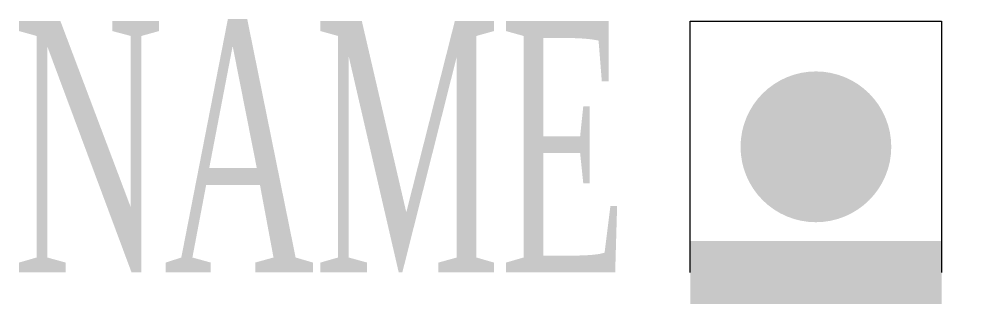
# Model space of a CAD drawing. Header units: millimetres. Extents: x -6.34 to 1.25, y -1.25 to 1.02.
import ezdxf
from ezdxf.enums import TextEntityAlignment as Align

# ---------------------------------------------------------------- set-up
doc = ezdxf.new("R2010")
doc.units = ezdxf.units.MM
doc.styles.add('CHINESE', font='TIMES.TTF', dxfattribs={"width": 0.8, "height": 3})

msp = doc.modelspace()

# ---------------------------------------------------------------- linework, layer by layer
msp.add_lwpolyline([(-1, -1), (-1, 1), (1, 1), (1, -1)])
at = {"const_width": 0.6}
msp.add_lwpolyline([(-0.3, 0, 1), (0.3, 0, 1)], format="xyb", close=True, dxfattribs=at)
at = {"const_width": 0.5}
msp.add_lwpolyline([(1, -1), (-1, -1)], dxfattribs=at)

# ---------------------------------------------------------------- texts
at = {"style": 'CHINESE', "width": 0.55}
msp.add_attdef('NAME', text='EMP00', height=2, dxfattribs=at).set_placement((-1.5, -1), align=Align.RIGHT)

doc.saveas('drawing.dxf')
